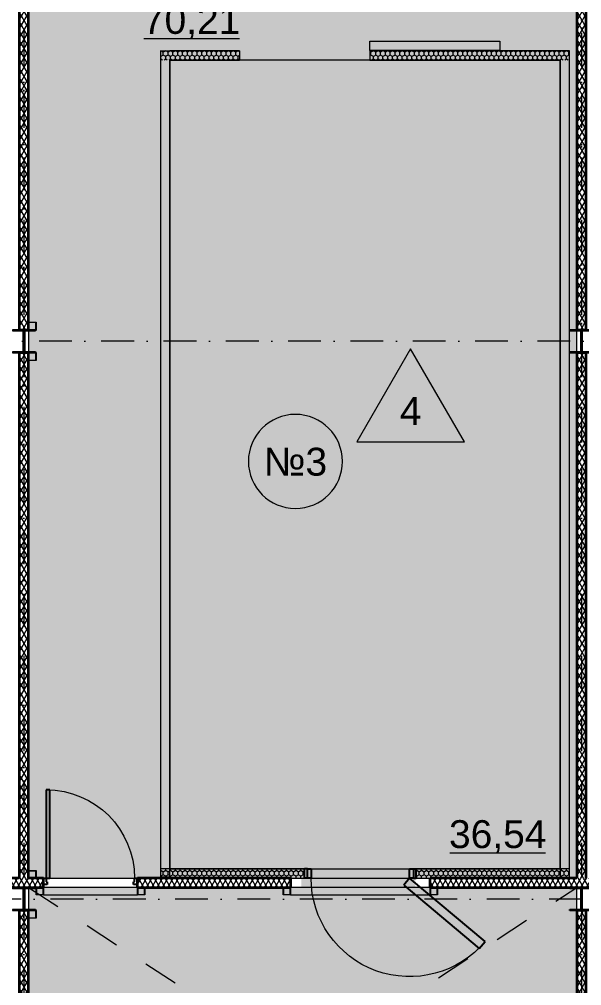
# Model space of a CAD drawing. Header units: millimetres. Extents: x -10605 to 104127, y -15987 to 52426.
# Drawn here: x 69950 to 76001, y 27068 to 37464 of the extents above; entities that cross this region are included whole.
import ezdxf
from ezdxf.enums import TextEntityAlignment as Align

# ---------------------------------------------------------------- set-up
doc = ezdxf.new("R2010")
doc.units = ezdxf.units.MM
doc.header["$MEASUREMENT"] = 0
for name, pattern in [('Dot & Dashed', [670.277762, 352.777767, -176.388884, 0, -141.111112]), ('roto_dd', [752.592, 376.296, -376.296]), ('Крупный пунктир', [634.99999, 0, -634.99999]), ('Штриховая', [300, 200, -100])]:
    doc.linetypes.add(name, pattern=pattern)
for name, color, linetype in [('Двери Archicad', 7, 'Continuous'), ('Зоны', 7, 'Continuous'), ('Зоны морозильные камеры', 7, 'Continuous'), ('Металлический каркас здания', 7, 'Continuous'), ('Морозильные камеры', 7, 'Continuous'), ('Оси', 7, 'Continuous'), ('Стены', 7, 'Continuous')]:
    doc.layers.add(name, color=color, linetype=linetype)
for name, color, linetype, lineweight in [('Двери Archicad_Ном._пера__3', 7, 'Continuous', 0), ('Двери Archicad_Ном._пера__97', 7, 'Continuous', 35), ('Двери Archicad_Ном._пера__98', 7, 'Continuous', 25), ('Зоны морозильные камеры_Ном._пера__100', 7, 'Continuous', 9), ('Зоны_Ном._пера__91', 255, 'Continuous', 0), ('Мебель и  оборудование_Ном._пера__200', 7, 'Continuous', 0), ('Металлический каркас здания_Ном._пера__98', 7, 'Continuous', 25), ('Металлический каркас здания_Ном._пера__99', 7, 'Continuous', 15), ('Оси_Ном._пера__200', 7, 'Continuous', 0), ('Паспорта Зон Archicad_Ном._пера__100', 7, 'Continuous', 9), ('Стены _Ном._пера__97', 7, 'Continuous', 35)]:
    doc.layers.add(name, color=color, linetype=linetype, lineweight=lineweight)
for name, color, linetype, lineweight, true_color in [('Двери Archicad_Ном._пера__6', 7, 'Continuous', 13, 0xc23fa3ff), ('Зоны морозильные камеры_Ном._пера__6', 7, 'Continuous', 13, 0xc23fa3ff), ('Морозильные камеры_Ном._пера__6', 7, 'Continuous', 13, 0xc23fa3ff)]:
    doc.layers.add(name, color=color, linetype=linetype, lineweight=lineweight, true_color=true_color)
doc.styles.add('РЎР“Р•РќР•Р\xa0РР\xa0_РЎРўРР›Р¬_1', font='arial.ttf')
pattern_1 = [(90, (0, 0), (-60, 0), [])]
pattern_2 = [(60, (0, 0), (-43.30127, 25), []), (120, (0, 0), (43.30127, 25), [])]
pattern_3 = [(90, (0, 0), (-51.961524, 0), [30, -60]), (90, (-25.98, 45), (-51.961524, 0), [30, -60]), (150, (-1e-14, 30), (25.980762, 45), [30, -60]), (150, (-51.96, 30), (25.980762, 45), [30, -60]), (210, (0, 0), (-25.980762, 45), [30, -60]), (210, (-51.96, -2e-14), (-25.980762, 45), [30, -60])]

# ---------------------------------------------------------------- blocks, each defined once
blk = doc.blocks.new('Разгрузочный тамбур_18_18', base_point=(71625, 38770))
at = {"layer": 'Зоны', "linetype": 'Continuous', "lineweight": 0, "true_color": 0x3f3f3f}
for points in [[(70050, 28225), (71470, 28225), (75870, 28225), (75950, 28225), (75950, 40125), (70050, 40125)], [(74213, 28225), (72983, 28225), (72983, 28125), (74213, 28125)]]:
    blk.add_hatch(color=250, dxfattribs=at).paths.add_polyline_path(points)
at = {"layer": 'Паспорта Зон Archicad_Ном._пера__100', "color": 7, "linetype": 'Continuous', "lineweight": 9}
blk.add_line((71289, 37258), (72319, 37258), dxfattribs=at)
at = {"layer": 'Паспорта Зон Archicad_Ном._пера__100', "color": 7, "lineweight": 9, "style": 'РЎР“Р•РќР•Р\xa0РР\xa0_РЎРўРР›Р¬_1'}
for tag, p in [('ROOM_NUMBER', (72417, 38612)), ('ROOM_AREA', (71804, 37458))]:
    blk.add_attdef(tag, text='', height=300, dxfattribs=at).set_placement(p, align=Align.MIDDLE_CENTER)
blk = doc.blocks.new('Колонна SHS ГК 27')
at = {"layer": 'Металлический каркас здания_Ном._пера__99', "linetype": 'Continuous', "lineweight": 0, "true_color": 0xffffff}
h = blk.add_hatch(dxfattribs=at)
h.set_pattern_fill('Barabбs_tйglakц_бllу', style=0, pattern_type=2)
h.set_pattern_definition(pattern_1)
h.paths.add_polyline_path([(-40, -40), (40, -40), (40, 40), (-40, 40)])
h.paths.add_polyline_path([(-36.4, -36.4), (-36.4, 36.4), (36.4, 36.4), (36.4, -36.4)], flags=0)
at = {"layer": 'Металлический каркас здания_Ном._пера__99', "color": 7, "linetype": 'Continuous', "lineweight": 15}
for p, q in [((40, 40), (-40, 40)), ((-40, 40), (-40, -40)), ((-36.4, -36.4), (-36.4, 36.4)), ((-36.4, 36.4), (36.4, 36.4)), ((36.4, 36.4), (36.4, -36.4)), ((40, -40), (40, 40)), ((-40, -40), (40, -40)), ((36.4, -36.4), (-36.4, -36.4))]:
    blk.add_line(p, q, dxfattribs=at)
blk = doc.blocks.new('Труба Квадратного Сечения ГК SHS 27_5')
at = {"layer": 'Металлический каркас здания_Ном._пера__99', "color": 7, "linetype": 'Continuous', "lineweight": 15}
for p, q in [((505, 40), (0, 40)), ((0, 40), (0, 0)), ((0, 0), (0, -40)), ((1010, 40), (505, 40)), ((1010, 0), (1010, 40)), ((1010, -40), (1010, 0)), ((0, -40), (505, -40)), ((505, -40), (1010, -40))]:
    blk.add_line(p, q, dxfattribs=at)
blk = doc.blocks.new('Труба Квадратного Сечения ГК SHS 27_6')
at = {"layer": 'Металлический каркас здания_Ном._пера__99', "color": 7, "linetype": 'Continuous', "lineweight": 15}
for p, q in [((750, 40), (0, 40)), ((0, 40), (0, 0)), ((0, 0), (0, -40)), ((1500, 40), (750, 40)), ((1500, 0), (1500, 40)), ((1500, -40), (1500, 0)), ((0, -40), (750, -40)), ((750, -40), (1500, -40))]:
    blk.add_line(p, q, dxfattribs=at)
blk = doc.blocks.new('Зона подготовки товара_46_65', base_point=(72627, 26664))
at = {"layer": 'Зоны', "linetype": 'Continuous', "lineweight": 0, "true_color": 0x3f3f3f}
blk.add_hatch(color=250, dxfattribs=at).paths.add_polyline_path([(75950, 24275), (75950, 28125), (70050, 28125), (70050, 24275)])
at = {"layer": 'Паспорта Зон Archicad_Ном._пера__100', "color": 7, "linetype": 'Continuous', "lineweight": 9}
blk.add_line((74776, 24470), (75806, 24470), dxfattribs=at)
for start, end in [(0, 180), (180, 0)]:
    blk.add_arc((73804, 25338), 506, start, end, dxfattribs=at)
at = {"layer": 'Паспорта Зон Archicad_Ном._пера__100', "color": 7, "lineweight": 9, "style": 'РЎР“Р•РќР•Р\xa0РР\xa0_РЎРўРР›Р¬_1'}
for tag, p in [('ROOM_NUMBER', (73804, 25336)), ('ROOM_AREA', (75291, 24669))]:
    blk.add_attdef(tag, text='', height=300, dxfattribs=at).set_placement(p, align=Align.MIDDLE_CENTER)
blk = doc.blocks.new('Морозильная камера №3_№3_98', base_point=(73105, 33075))
at = {"layer": 'Зоны морозильные камеры_Ном._пера__6', "linetype": 'Continuous', "lineweight": 0, "true_color": 0x0f283f}
for points in [[(73770, 37025), (73770, 37125), (72270, 37125), (72270, 37025)], [(71570, 28325), (75770, 28325), (75770, 37025), (71570, 37025)]]:
    blk.add_hatch(color=158, dxfattribs=at).paths.add_polyline_path(points)
at = {"layer": 'Зоны морозильные камеры_Ном._пера__100', "color": 7, "linetype": 'Штриховая', "lineweight": 9, "flags": 128}
blk.add_lwpolyline([(71570, 28325), (75770, 28325), (75770, 37025), (71570, 37025)], close=True, dxfattribs=at)
at = {"layer": 'Паспорта Зон Archicad_Ном._пера__100', "color": 7, "linetype": 'Continuous', "lineweight": 9}
for p, q in [((74161, 33919), (73582, 32917)), ((74739, 32917), (74161, 33919)), ((73582, 32917), (74739, 32917)), ((74583, 28498), (75612, 28498))]:
    blk.add_line(p, q, dxfattribs=at)
for start, end in [(0, 180), (180, 0)]:
    blk.add_arc((72921, 32708), 506, start, end, dxfattribs=at)
at = {"layer": 'Паспорта Зон Archicad_Ном._пера__100', "color": 7, "lineweight": 9, "style": 'РЎР“Р•РќР•Р\xa0РР\xa0_РЎРўРР›Р¬_1'}
for tag, p in [('DUMMY_112', (74161, 33251)), ('ROOM_NUMBER', (72921, 32705)), ('ROOM_AREA', (75098, 28698))]:
    blk.add_attdef(tag, text='', height=300, dxfattribs=at).set_placement(p, align=Align.MIDDLE_CENTER)
blk = doc.blocks.new('Однопольная Дверь 27_3')
at = {"layer": 'Двери Archicad_Ном._пера__3', "color": 7, "linetype": 'Continuous', "lineweight": 0}
blk.add_arc((475, 0), 950, 90, 180, dxfattribs=at)
at = {"layer": 'Двери Archicad_Ном._пера__97', "color": 7, "linetype": 'Continuous', "lineweight": 35}
for p, q in [((-505, -70), (-505, 0)), ((-505, -70), (-505, 0)), ((505, -70), (505, 0)), ((505, -70), (505, 0)), ((-505, -100), (-505, -70)), ((505, -100), (505, -70))]:
    blk.add_line(p, q, dxfattribs=at)
at = {"layer": 'Двери Archicad_Ном._пера__98', "color": 7, "linetype": 'Continuous', "lineweight": 25}
for p, q in [((435, 0), (435, 950)), ((435, 950), (475, 950)), ((475, 950), (475, 0)), ((-475, 0), (-505, 0)), ((-505, 0), (-505, -70)), ((-475, -40), (-475, 0)), ((475, 0), (435, 0)), ((505, 0), (475, 0)), ((475, 0), (475, -40)), ((505, -70), (505, 0)), ((-505, -70), (-465, -70)), ((-465, -40), (-475, -40)), ((-465, -70), (-465, -40)), ((475, -40), (465, -40)), ((465, -40), (465, -70)), ((465, -70), (505, -70))]:
    blk.add_line(p, q, dxfattribs=at)
blk = doc.blocks.new('Простой Проем Двери')
at = {"layer": 'Двери Archicad_Ном._пера__97', "color": 7, "linetype": 'Continuous', "lineweight": 35}
for p, q in [((-750, 0), (-750, -100)), ((750, 0), (750, -100))]:
    blk.add_line(p, q, dxfattribs=at)
blk = doc.blocks.new('Стена_109', base_point=(98125, 28125))
at = {"layer": 'Стены', "linetype": 'Continuous', "lineweight": 0, "true_color": 0x000000}
h = blk.add_hatch(dxfattribs=at)
h.set_pattern_fill('Batt_Insulation__3_', color=18, style=0, pattern_type=2)
h.set_pattern_definition(pattern_2)
h.paths.add_polyline_path([(68370, 28125), (70210, 28125), (70210, 28225), (68370, 28225)])
h = blk.add_hatch(dxfattribs=at)
h.set_pattern_fill('Batt_Insulation__3_', color=18, style=0, pattern_type=2)
h.set_pattern_definition(pattern_2)
h.paths.add_polyline_path([(71220, 28125), (72870, 28125), (72870, 28225), (71220, 28225)])
h = blk.add_hatch(dxfattribs=at)
h.set_pattern_fill('Batt_Insulation__3_', color=18, style=0, pattern_type=2)
h.set_pattern_definition(pattern_2)
h.paths.add_polyline_path([(74370, 28125), (76211, 28125), (76211, 28225), (74370, 28225)])
at = {"layer": 'Стены _Ном._пера__97', "color": 7, "linetype": 'Continuous', "lineweight": 35}
for p, q in [((70210, 28155), (70210, 28225)), ((71220, 28155), (71220, 28225)), ((72870, 28125), (72870, 28225)), ((74370, 28125), (74370, 28225)), ((70210, 28125), (70210, 28155)), ((71220, 28125), (71220, 28155))]:
    blk.add_line(p, q, dxfattribs=at)
at = {"layer": 'Стены _Ном._пера__97', "color": 7, "linetype": 'Continuous', "lineweight": 35, "flags": 128}
for points in [[(69950, 28225), (68370, 28225)], [(70210, 28225), (70050, 28225)], [(72870, 28225), (71220, 28225)], [(75950, 28225), (74370, 28225)], [(68370, 28125), (70210, 28125)], [(71220, 28125), (72870, 28125)], [(74370, 28125), (76211, 28125)]]:
    blk.add_lwpolyline(points, dxfattribs=at)
at = {"layer": 'Двери Archicad', "color": 7, "linetype": 'Continuous', "lineweight": 50, "xscale": -1, "zscale": 1000}
blk.add_blockref('Однопольная Дверь 27_3', (70715, 28225), dxfattribs=at)
at = {"layer": 'Двери Archicad', "color": 7, "linetype": 'Continuous', "lineweight": 50, "zscale": 1000, "rotation": 180}
blk.add_blockref('Простой Проем Двери', (73620, 28125), dxfattribs=at)
blk = doc.blocks.new('Стена_124', base_point=(70000, 22125))
at = {"layer": 'Стены', "linetype": 'Continuous', "lineweight": 0, "true_color": 0x000000}
h = blk.add_hatch(dxfattribs=at)
h.set_pattern_fill('Batt_Insulation__3_', color=18, style=0, pattern_type=2)
h.set_pattern_definition(pattern_2)
h.paths.add_polyline_path([(70050, 22125), (70050, 27875), (69950, 27875), (69950, 22125)])
at = {"layer": 'Стены _Ном._пера__97', "color": 7, "linetype": 'Continuous', "lineweight": 35, "flags": 128}
for points in [[(70050, 27875), (69950, 27875)], [(69950, 27875), (69950, 24275)], [(70050, 24275), (70050, 27875)], [(69950, 24175), (69950, 22125)], [(70050, 22125), (70050, 24175)], [(69950, 22125), (70050, 22125)]]:
    blk.add_lwpolyline(points, dxfattribs=at)
blk = doc.blocks.new('Стена_125', base_point=(71470, 37125))
at = {"layer": 'Морозильные камеры', "linetype": 'Continuous', "lineweight": 0, "true_color": 0x000000}
h = blk.add_hatch(dxfattribs=at)
h.set_pattern_fill('Styrofoam_SM_Insulation__3_', color=18, style=0, pattern_type=2)
h.set_pattern_definition(pattern_3)
h.paths.add_polyline_path([(71470, 37125), (71570, 37025), (71570, 37125)])
h = blk.add_hatch(dxfattribs=at)
h.set_pattern_fill('Styrofoam_SM_Insulation__3_', color=18, style=0, pattern_type=2)
h.set_pattern_definition(pattern_3)
h.paths.add_polyline_path([(71470, 37025), (71570, 37025), (71470, 37125)])
h = blk.add_hatch(dxfattribs=at)
h.set_pattern_fill('Styrofoam_SM_Insulation__3_', color=18, style=0, pattern_type=2)
h.set_pattern_definition(pattern_3)
h.paths.add_polyline_path([(71470, 37025), (71470, 28235), (71570, 28235), (71570, 37025)])
h = blk.add_hatch(dxfattribs=at)
h.set_pattern_fill('Styrofoam_SM_Insulation__3_', color=18, style=0, pattern_type=2)
h.set_pattern_definition(pattern_3)
h.paths.add_polyline_path([(71470, 28225), (71570, 28225), (71570, 28235), (71470, 28235)])
at = {"layer": 'Морозильные камеры_Ном._пера__6', "color": 161, "linetype": 'Continuous', "lineweight": 13, "true_color": 0x3fa3ff, "flags": 128}
for points in [[(71470, 37125), (71570, 37125)], [(71470, 37125), (71470, 28235)], [(71570, 28235), (71570, 37025)], [(71570, 28235), (71470, 28235)]]:
    blk.add_lwpolyline(points, dxfattribs=at)
blk = doc.blocks.new('Стена_126', base_point=(75870, 28225))
at = {"layer": 'Морозильные камеры', "linetype": 'Continuous', "lineweight": 0, "true_color": 0x000000}
h = blk.add_hatch(dxfattribs=at)
h.set_pattern_fill('Styrofoam_SM_Insulation__3_', color=18, style=0, pattern_type=2)
h.set_pattern_definition(pattern_3)
h.paths.add_polyline_path([(75770, 37125), (75770, 37025), (75870, 37125)])
h = blk.add_hatch(dxfattribs=at)
h.set_pattern_fill('Styrofoam_SM_Insulation__3_', color=18, style=0, pattern_type=2)
h.set_pattern_definition(pattern_3)
h.paths.add_polyline_path([(75770, 37025), (75870, 37025), (75870, 37125)])
h = blk.add_hatch(dxfattribs=at)
h.set_pattern_fill('Styrofoam_SM_Insulation__3_', color=18, style=0, pattern_type=2)
h.set_pattern_definition(pattern_3)
h.paths.add_polyline_path([(75770, 37025), (75770, 28235), (75870, 28235), (75870, 37025)])
h = blk.add_hatch(dxfattribs=at)
h.set_pattern_fill('Styrofoam_SM_Insulation__3_', color=18, style=0, pattern_type=2)
h.set_pattern_definition(pattern_3)
h.paths.add_polyline_path([(75770, 28225), (75870, 28225), (75870, 28235), (75770, 28235)])
at = {"layer": 'Морозильные камеры_Ном._пера__6', "color": 161, "linetype": 'Continuous', "lineweight": 13, "true_color": 0x3fa3ff, "flags": 128}
for points in [[(75870, 37125), (75770, 37125)], [(75870, 28235), (75870, 37125)], [(75770, 37025), (75770, 28235)], [(75770, 28235), (75870, 28235)]]:
    blk.add_lwpolyline(points, dxfattribs=at)
blk = doc.blocks.new('Стена_137', base_point=(76000, 22125))
at = {"layer": 'Стены', "linetype": 'Continuous', "lineweight": 0, "true_color": 0x000000}
h = blk.add_hatch(dxfattribs=at)
h.set_pattern_fill('Batt_Insulation__3_', color=18, style=0, pattern_type=2)
h.set_pattern_definition(pattern_2)
h.paths.add_polyline_path([(76050, 22125), (76050, 27875), (75950, 27875), (75950, 22125)])
at = {"layer": 'Стены _Ном._пера__97', "color": 7, "linetype": 'Continuous', "lineweight": 35, "flags": 128}
for points in [[(76050, 27875), (75950, 27875)], [(75950, 27875), (75950, 24275)], [(76050, 24275), (76050, 27875)], [(75950, 24175), (75950, 22125)], [(76050, 22125), (76050, 24175)], [(75950, 22125), (76050, 22125)]]:
    blk.add_lwpolyline(points, dxfattribs=at)
blk = doc.blocks.new('Наружная Раздвижная Дверь 27')
at = {"layer": 'Двери Archicad_Ном._пера__3', "color": 7, "linetype": 'Continuous', "lineweight": 0}
for p, q in [((700, 105), (2100, 105)), ((700, 5), (700, 105)), ((2100, 105), (2100, 5)), ((2100, 5), (700, 5))]:
    blk.add_line(p, q, dxfattribs=at)
at = {"layer": 'Двери Archicad_Ном._пера__6', "color": 161, "linetype": 'Continuous', "lineweight": 13, "true_color": 0x3fa3ff}
for p, q in [((-700, 0), (-700, -100)), ((700, 0), (700, -100))]:
    blk.add_line(p, q, dxfattribs=at)
blk = doc.blocks.new('Стена_275', base_point=(75870, 37125))
at = {"layer": 'Морозильные камеры', "linetype": 'Continuous', "lineweight": 0, "true_color": 0x000000}
h = blk.add_hatch(dxfattribs=at)
h.set_pattern_fill('Styrofoam_SM_Insulation__3_', color=18, style=0, pattern_type=2)
h.set_pattern_definition(pattern_3)
h.paths.add_polyline_path([(71570, 37125), (71570, 37025), (72320, 37025), (72320, 37125)])
h = blk.add_hatch(dxfattribs=at)
h.set_pattern_fill('Styrofoam_SM_Insulation__3_', color=18, style=0, pattern_type=2)
h.set_pattern_definition(pattern_3)
h.paths.add_polyline_path([(75770, 37125), (73720, 37125), (73720, 37025), (75770, 37025)])
at = {"layer": 'Морозильные камеры_Ном._пера__6', "color": 161, "linetype": 'Continuous', "lineweight": 13, "true_color": 0x3fa3ff}
for p, q in [((72320, 37125), (72320, 37025)), ((73720, 37125), (73720, 37025))]:
    blk.add_line(p, q, dxfattribs=at)
at = {"layer": 'Морозильные камеры_Ном._пера__6', "color": 161, "linetype": 'Continuous', "lineweight": 13, "true_color": 0x3fa3ff, "flags": 128}
for points in [[(72320, 37125), (71570, 37125)], [(75770, 37125), (73720, 37125)], [(71570, 37025), (72320, 37025)], [(73720, 37025), (75770, 37025)]]:
    blk.add_lwpolyline(points, dxfattribs=at)
at = {"layer": 'Двери Archicad', "color": 7, "linetype": 'Continuous', "lineweight": 50, "zscale": 1000}
blk.add_blockref('Наружная Раздвижная Дверь 27', (73020, 37125), dxfattribs=at)
blk = doc.blocks.new('Однопольная Дверь 27_4')
at = {"layer": 'Двери Archicad_Ном._пера__3', "color": 7, "linetype": 'Continuous', "lineweight": 0}
blk.add_arc((530, 0), 1060, 40, 180, dxfattribs=at)
at = {"layer": 'Двери Archicad_Ном._пера__6', "color": 161, "linetype": 'Continuous', "lineweight": 13, "true_color": 0x3fa3ff}
for p, q in [((-600, 0), (-600, -100)), ((-600, 0), (-600, -100)), ((600, 0), (600, -100)), ((600, 0), (600, -100))]:
    blk.add_line(p, q, dxfattribs=at)
at = {"layer": 'Двери Archicad_Ном._пера__98', "color": 7, "linetype": 'Continuous', "lineweight": 25}
for p, q in [((466, 77), (1278, 758)), ((1278, 758), (1342, 681)), ((1342, 681), (530, 0)), ((-570, 0), (-600, 0)), ((-600, 0), (-600, -100)), ((-530, 0), (-570, 0)), ((-570, 0), (-570, -100)), ((-530, -100), (-530, 0)), ((530, 0), (466, 77)), ((570, 0), (530, 0)), ((530, 0), (530, -100)), ((570, 0), (600, 0)), ((570, -100), (570, 0)), ((600, 0), (600, -100)), ((-570, -100), (-600, -100)), ((-570, -100), (-530, -100)), ((530, -100), (570, -100)), ((570, -100), (600, -100))]:
    blk.add_line(p, q, dxfattribs=at)
blk = doc.blocks.new('Стена_283', base_point=(71470, 28225))
at = {"layer": 'Морозильные камеры', "linetype": 'Continuous', "lineweight": 0, "true_color": 0x000000}
h = blk.add_hatch(dxfattribs=at)
h.set_pattern_fill('Styrofoam_SM_Insulation__3_', color=18, style=0, pattern_type=2)
h.set_pattern_definition(pattern_3)
h.paths.add_polyline_path([(71470, 28225), (73020, 28225), (73020, 28325), (71470, 28325)])
h = blk.add_hatch(dxfattribs=at)
h.set_pattern_fill('Styrofoam_SM_Insulation__3_', color=18, style=0, pattern_type=2)
h.set_pattern_definition(pattern_3)
h.paths.add_polyline_path([(74220, 28225), (75870, 28225), (75870, 28325), (74220, 28325)])
at = {"layer": 'Морозильные камеры_Ном._пера__6', "color": 161, "linetype": 'Continuous', "lineweight": 13, "true_color": 0x3fa3ff}
for p, q in [((73020, 28225), (73020, 28325)), ((74220, 28225), (74220, 28325))]:
    blk.add_line(p, q, dxfattribs=at)
at = {"layer": 'Морозильные камеры_Ном._пера__6', "color": 161, "linetype": 'Continuous', "lineweight": 13, "true_color": 0x3fa3ff, "flags": 128}
for points in [[(73020, 28325), (71470, 28325)], [(71470, 28325), (71470, 28225)], [(75870, 28325), (74220, 28325)], [(75870, 28225), (75870, 28325)], [(71470, 28225), (73020, 28225)], [(74220, 28225), (75870, 28225)]]:
    blk.add_lwpolyline(points, dxfattribs=at)
at = {"layer": 'Двери Archicad', "color": 7, "linetype": 'Continuous', "lineweight": 50, "xscale": -0.9999999999999999, "zscale": 1000, "rotation": 180.0000009037798}
blk.add_blockref('Однопольная Дверь 27_4', (73620, 28225), dxfattribs=at)
blk = doc.blocks.new('Стена_371', base_point=(76000, 34125))
at = {"layer": 'Стены', "linetype": 'Continuous', "lineweight": 0, "true_color": 0x000000}
h = blk.add_hatch(dxfattribs=at)
h.set_pattern_fill('Batt_Insulation__3_', color=18, style=0, pattern_type=2)
h.set_pattern_definition(pattern_2)
h.paths.add_polyline_path([(76050, 34125), (76050, 39875), (75950, 39875), (75950, 34125)])
at = {"layer": 'Стены _Ном._пера__97', "color": 7, "linetype": 'Continuous', "lineweight": 35, "flags": 128}
for points in [[(76050, 39875), (75950, 39875)], [(75950, 39875), (75950, 34125)], [(76050, 34125), (76050, 39875)], [(75950, 34125), (76050, 34125)]]:
    blk.add_lwpolyline(points, dxfattribs=at)
blk = doc.blocks.new('Стена_374', base_point=(70000, 34125))
at = {"layer": 'Стены', "linetype": 'Continuous', "lineweight": 0, "true_color": 0x000000}
h = blk.add_hatch(dxfattribs=at)
h.set_pattern_fill('Batt_Insulation__3_', color=18, style=0, pattern_type=2)
h.set_pattern_definition(pattern_2)
h.paths.add_polyline_path([(70050, 34125), (70050, 39875), (69950, 39875), (69950, 34125)])
at = {"layer": 'Стены _Ном._пера__97', "color": 7, "linetype": 'Continuous', "lineweight": 35, "flags": 128}
for points in [[(70050, 39875), (69950, 39875)], [(69950, 39875), (69950, 34125)], [(70050, 34125), (70050, 39875)], [(69950, 34125), (70050, 34125)]]:
    blk.add_lwpolyline(points, dxfattribs=at)
blk = doc.blocks.new('Стена_381', base_point=(76000, 28125))
at = {"layer": 'Стены', "linetype": 'Continuous', "lineweight": 0, "true_color": 0x000000}
h = blk.add_hatch(dxfattribs=at)
h.set_pattern_fill('Batt_Insulation__3_', color=18, style=0, pattern_type=2)
h.set_pattern_definition(pattern_2)
h.paths.add_polyline_path([(76050, 28225), (76050, 33875), (75950, 33875), (75950, 28225)])
at = {"layer": 'Стены _Ном._пера__97', "color": 7, "linetype": 'Continuous', "lineweight": 35, "flags": 128}
for points in [[(76050, 33875), (75950, 33875)], [(75950, 33875), (75950, 28225)], [(76050, 28225), (76050, 33875)]]:
    blk.add_lwpolyline(points, dxfattribs=at)
blk = doc.blocks.new('Стена_384', base_point=(70000, 28125))
at = {"layer": 'Стены', "linetype": 'Continuous', "lineweight": 0, "true_color": 0x000000}
h = blk.add_hatch(dxfattribs=at)
h.set_pattern_fill('Batt_Insulation__3_', color=18, style=0, pattern_type=2)
h.set_pattern_definition(pattern_2)
h.paths.add_polyline_path([(70050, 28225), (70050, 33875), (69950, 33875), (69950, 28225)])
at = {"layer": 'Стены _Ном._пера__97', "color": 7, "linetype": 'Continuous', "lineweight": 35, "flags": 128}
for points in [[(70050, 33875), (69950, 33875)], [(69950, 33875), (69950, 28225)], [(70050, 28225), (70050, 33875)]]:
    blk.add_lwpolyline(points, dxfattribs=at)
blk = doc.blocks.new('Колонна Универсальная 27')
at = {"layer": 'Металлический каркас здания_Ном._пера__98', "linetype": 'Continuous', "lineweight": 0, "true_color": 0xffffff}
h = blk.add_hatch(dxfattribs=at)
h.set_pattern_fill('Barabбs_tйglakц_бllу', style=0, pattern_type=2)
h.set_pattern_definition(pattern_1)
h.paths.add_polyline_path([(-125, -125), (125, -125), (125, -113), (4, -113), (4, 113), (125, 113), (125, 125), (-125, 125), (-125, 113), (-4, 113), (-4, -113), (-125, -113)])
at = {"layer": 'Металлический каркас здания_Ном._пера__98', "color": 7, "linetype": 'Continuous', "lineweight": 25}
for p, q in [((125, 125), (-125, 125)), ((-125, 125), (-125, 113)), ((-125, 113), (-4, 113)), ((-4, 113), (-4, -113)), ((4, -113), (4, 113)), ((4, 113), (125, 113)), ((125, 113), (125, 125)), ((-4, -113), (-125, -113)), ((-125, -113), (-125, -125)), ((-125, -125), (125, -125)), ((125, -113), (4, -113)), ((125, -125), (125, -113))]:
    blk.add_line(p, q, dxfattribs=at)
blk = doc.blocks.new('Стандартный Маркер Сетки_3')
at = {"layer": 'Оси_Ном._пера__200', "color": 7, "linetype": 'Dot & Dashed', "lineweight": 0}
blk.add_line((0, 0), (107930, 0), dxfattribs=at)
at = {"layer": 'Оси_Ном._пера__200', "color": 7, "lineweight": 0, "style": 'РЎР“Р•РќР•Р\xa0РР\xa0_РЎРўРР›Р¬_1'}
blk.add_attdef('AC_MarkerText_1', text='', height=300, dxfattribs=at).set_placement((108330, 150), align=Align.TOP_CENTER)
blk = doc.blocks.new('Стандартный Маркер Сетки')
at = {"layer": 'Оси_Ном._пера__200', "color": 7, "linetype": 'Dot & Dashed', "lineweight": 0}
blk.add_line((0, 0), (107805, 0), dxfattribs=at)
at = {"layer": 'Оси_Ном._пера__200', "color": 7, "lineweight": 0, "style": 'РЎР“Р•РќР•Р\xa0РР\xa0_РЎРўРР›Р¬_1'}
blk.add_attdef('AC_MarkerText_1', text='', height=300, dxfattribs=at).set_placement((108205, 150), align=Align.TOP_CENTER)
blk = doc.blocks.new('Двутавp К 26020-83 27_2')
at = {"layer": 'Металлический каркас здания_Ном._пера__98', "color": 7, "linetype": 'Крупный пунктир', "lineweight": 25}
blk.add_line((0, 0), (17750, 0), dxfattribs=at)
blk = doc.blocks.new('Двутавp К 26020-83 27_4')
at = {"layer": 'Металлический каркас здания_Ном._пера__98', "color": 7, "linetype": 'Крупный пунктир', "lineweight": 25}
blk.add_line((0, 0), (39750, 0), dxfattribs=at)
blk = doc.blocks.new('Стандартный Маркер Сетки_4')
at = {"layer": 'Оси_Ном._пера__200', "color": 7, "linetype": 'Dot & Dashed', "lineweight": 0}
blk.add_line((0, 0), (55187, 0), dxfattribs=at)
at = {"layer": 'Оси_Ном._пера__200', "color": 7, "lineweight": 0, "style": 'РЎР“Р•РќР•Р\xa0РР\xa0_РЎРўРР›Р¬_1'}
blk.add_attdef('AC_MarkerText_1', text='', height=300, rotation=90, dxfattribs=at).set_placement((55368, -69), align=Align.TOP_CENTER)

msp = doc.modelspace()

# ---------------------------------------------------------------- linework, layer by layer
at = {"layer": 'Зоны морозильные камеры_Ном._пера__6', "color": 161, "linetype": 'Continuous', "lineweight": 13, "true_color": 0x3fa3ff, "flags": 128}
msp.add_lwpolyline([(71570, 28325.00012), (75770.05667, 28325.00012), (75770.05667, 37025.00012), (71570, 37025.00012)], close=True, dxfattribs=at)
at = {"layer": 'Зоны_Ном._пера__91', "color": 255, "linetype": 'Continuous', "lineweight": 0, "flags": 128}
for points in [[(70050.00007, 28225.00005), (71469.99993, 28225.00005), (75870.05673, 28225.00005), (75950.00006, 28225.00005), (75950.00006, 40125.00012), (70050.00007, 40125.00012)], [(75950.00013, 24274.50005), (75950.00013, 28125.00005), (70049.99994, 28125.00005), (70049.99994, 24274.50005)]]:
    msp.add_lwpolyline(points, close=True, dxfattribs=at)
at = {"layer": 'Мебель и  оборудование_Ном._пера__200', "color": 7, "linetype": 'roto_dd', "lineweight": 0, "flags": 128}
for points in [[(70050.00007, 28125.00005), (75950.00013, 24274.50005)], [(70050.00007, 24274.50005), (75950.00013, 28125.00005)]]:
    msp.add_lwpolyline(points, dxfattribs=at)

# ---------------------------------------------------------------- block references
at = {"layer": 'Зоны', "color": 7, "linetype": 'Continuous', "lineweight": 9}
ref = msp.add_blockref('Разгрузочный тамбур_18_18', (71624.84736, 38769.61505), dxfattribs=at)
ref.add_attrib('ROOM_AREA', '70,21', dxfattribs={"layer": 'Паспорта Зон Archicad_Ном._пера__100', "color": 7, "lineweight": 9, "height": 300, "style": 'РЎР“Р•РќР•Р\xa0РР\xa0_РЎРўРР›Р¬_1'}).set_placement((71803.95067, 37457.75342), align=Align.MIDDLE_CENTER)
msp.add_blockref('Зона подготовки товара_46_65', (72626.56545, 26663.89281), dxfattribs=at).add_auto_attribs({'ROOM_NUMBER': '46', 'ROOM_AREA': '22,72'})
at = {"layer": 'Зоны морозильные камеры', "color": 7, "linetype": 'Continuous', "lineweight": 9}
msp.add_blockref('Морозильная камера №3_№3_98', (73104.90935, 33075.01501), dxfattribs=at).add_auto_attribs({'ROOM_NUMBER': '№3', 'ROOM_AREA': '36,54', 'DUMMY_112': '4'})
at = {"layer": 'Металлический каркас здания', "color": 7, "linetype": 'Continuous', "lineweight": 9, "zscale": 1000}
for name, p, rotation in [('Двутавp К 26020-83 27_4', (70000, 39875.00005), 270), ('Двутавp К 26020-83 27_2', (75999.99994, 22125.00005), 90)]:
    msp.add_blockref(name, p, dxfattribs=dict(at, rotation=rotation))
at = {"layer": 'Металлический каркас здания_Ном._пера__98', "color": 7, "linetype": 'Continuous', "lineweight": 25, "xscale": -1, "zscale": 1000}
for p in [(70000.53444, 33999.99222), (76000.07, 33999.99222), (70000.25889, 28000.00005), (76000, 28000.00005)]:
    msp.add_blockref('Колонна Универсальная 27', p, dxfattribs=at)
at = {"layer": 'Металлический каркас здания_Ном._пера__99', "color": 7, "linetype": 'Continuous', "lineweight": 15, "xscale": -1, "zscale": 1000}
for p in [(70089.99994, 34164.99222), (70089.99994, 33834.99222), (70089.99994, 28265.00005), (70170.50008, 28085.00005), (71260.50008, 28085.00005), (70089.99994, 27835.00005)]:
    msp.add_blockref('Колонна SHS ГК 27', p, dxfattribs=at)
at = {"layer": 'Металлический каркас здания_Ном._пера__99', "color": 7, "linetype": 'Continuous', "lineweight": 15, "zscale": 1000}
msp.add_blockref('Труба Квадратного Сечения ГК SHS 27_5', (70210.50008, 28085.00005), dxfattribs=at)
at = {"layer": 'Металлический каркас здания_Ном._пера__99', "color": 7, "linetype": 'Continuous', "lineweight": 15, "xscale": -1, "zscale": 1000, "rotation": 180}
for p in [(72829.52848, 28085.00005), (74409.52848, 28085.00005)]:
    msp.add_blockref('Колонна SHS ГК 27', p, dxfattribs=at)
at = {"layer": 'Металлический каркас здания_Ном._пера__99', "color": 7, "linetype": 'Continuous', "lineweight": 15, "zscale": 1000, "rotation": 180}
msp.add_blockref('Труба Квадратного Сечения ГК SHS 27_6', (74369.52848, 28085.00005), dxfattribs=at)
at = {"layer": 'Морозильные камеры', "color": 161, "lineweight": 13, "true_color": 0x3fa3ff}
for name, p in [('Стена_275', (75870.05681, 37125.00012)), ('Стена_125', (71470.00014, 37125.00012)), ('Стена_126', (75870.05667, 28225.00005)), ('Стена_283', (71470, 28225.00005))]:
    msp.add_blockref(name, p, dxfattribs=at)
at = {"layer": 'Оси', "color": 8, "linetype": 'Continuous', "lineweight": 0, "true_color": 0x747474, "zscale": 1000, "rotation": 270}
for p in [(70000, 40000.00005), (76000, 40000.00005)]:
    msp.add_blockref('Стандартный Маркер Сетки_4', p, dxfattribs=at)
at = {"layer": 'Оси', "color": 8, "linetype": 'Continuous', "lineweight": 0, "true_color": 0x747474, "xscale": -1, "zscale": 1000}
for name, p in [('Стандартный Маркер Сетки', (98000.00007, 34000.00005)), ('Стандартный Маркер Сетки_3', (98125, 28000.00005))]:
    msp.add_blockref(name, p, dxfattribs=at)
at = {"layer": 'Стены', "color": 7, "lineweight": 35}
for name, p in [('Стена_374', (69999.99994, 34124.99222)), ('Стена_371', (76000.00013, 34124.99222)), ('Стена_384', (69999.99994, 28125.00005)), ('Стена_381', (76000.00013, 28125.00005)), ('Стена_109', (98125, 28125.00005)), ('Стена_124', (69999.99994, 22125.00005)), ('Стена_137', (76000.00013, 22125.00005))]:
    msp.add_blockref(name, p, dxfattribs=at)

doc.saveas('drawing.dxf')
